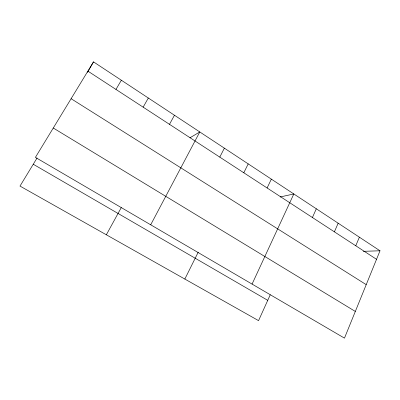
<?xml version="1.0" encoding="UTF-8"?>
<svg xmlns="http://www.w3.org/2000/svg" width="400" height="400" viewBox="0 0 400 400"><rect width="100%" height="100%" fill="white"/><g stroke="black" fill="none" stroke-linecap="round" stroke-linejoin="round"><path stroke-width="0.6" d="M380 250.785L344.47 338.13L35.415 157.37L93.51 61.87L380 250.785L363.29 251.32M355.765 245.775L359.375 237.185M334.4 231.845L338.155 223.19M312.41 217.51L316.315 208.79M270.245 294.785L258.56 320.64L20 186.08L37.075 157.965M252.07 284.09L293.825 193.96L280.195 196.97M267.12 187.98L271.35 179.14M243.805 172.78L248.205 163.88M184.835 279.055L198.23 252.145M219.785 157.12L224.365 148.155M150.7 224.8L199.795 131.955L189.915 137.83M169.495 124.33L174.46 115.25M106.345 234.785L121.295 207.54M143.15 107.155L148.33 98.015M87.495 72.405L93.51 61.87M115.96 89.43L121.36 80.23M33.26 164.245L267.74 300.33M53.27 128.015L355.325 311.445M71.1 98.705L366.22 284.655M87.88 71.12L376.53 259.315"/></g></svg>
